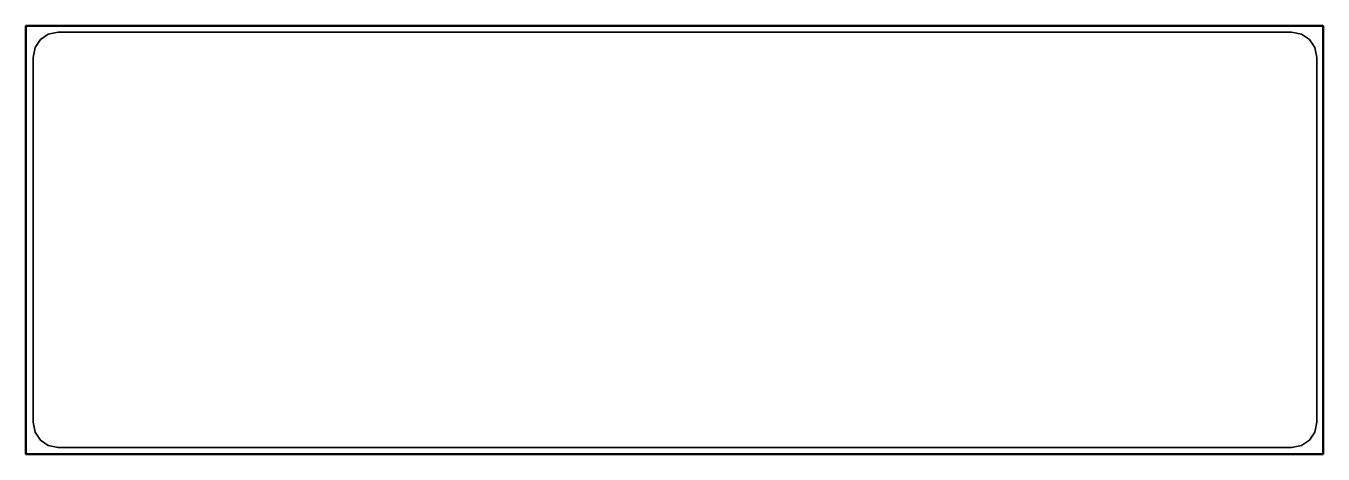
# Model space of a CAD drawing. Header units: millimetres. Extents: x -130 to 903, y 98 to 439.
import ezdxf

# ---------------------------------------------------------------- set-up
doc = ezdxf.new("R2010")
doc.units = ezdxf.units.MM
doc.header["$MEASUREMENT"] = 0
doc.layers.get('0').update_dxf_attribs({"lineweight": 0})
doc.layers.add('Safety', color=7, linetype='Continuous', lineweight=0)

msp = doc.modelspace()

# ---------------------------------------------------------------- linework, layer by layer
at = {"color": 18, "lineweight": 35, "true_color": 0x000000}
msp.add_lwpolyline([(878, 103.4), (632.4, 103.4), (386.8, 103.4), (141.2, 103.4), (-104.4, 103.4), (-112.2, 105), (-118.5, 109.2), (-122.8, 115.6), (-124.4, 123.4), (-124.4, 196), (-124.4, 268.6), (-124.4, 341.3), (-124.4, 413.9), (-122.8, 421.7), (-118.5, 428), (-112.2, 432.3), (-104.4, 433.9), (141.2, 433.9), (386.8, 433.9), (632.4, 433.9), (878, 433.9), (885.8, 432.3), (892.2, 428), (896.4, 421.7), (898, 413.9), (898, 341.3), (898, 268.6), (898, 196), (898, 123.4), (896.4, 115.6), (892.2, 109.2), (885.8, 105)], close=True, dxfattribs=at)
at = {"layer": 'Safety', "color": 18, "lineweight": 50, "true_color": 0x000000}
msp.add_lwpolyline([(903, 98.1), (-130, 98.1), (-130, 438.9), (903, 438.9)], close=True, dxfattribs=at)

doc.saveas('drawing.dxf')
